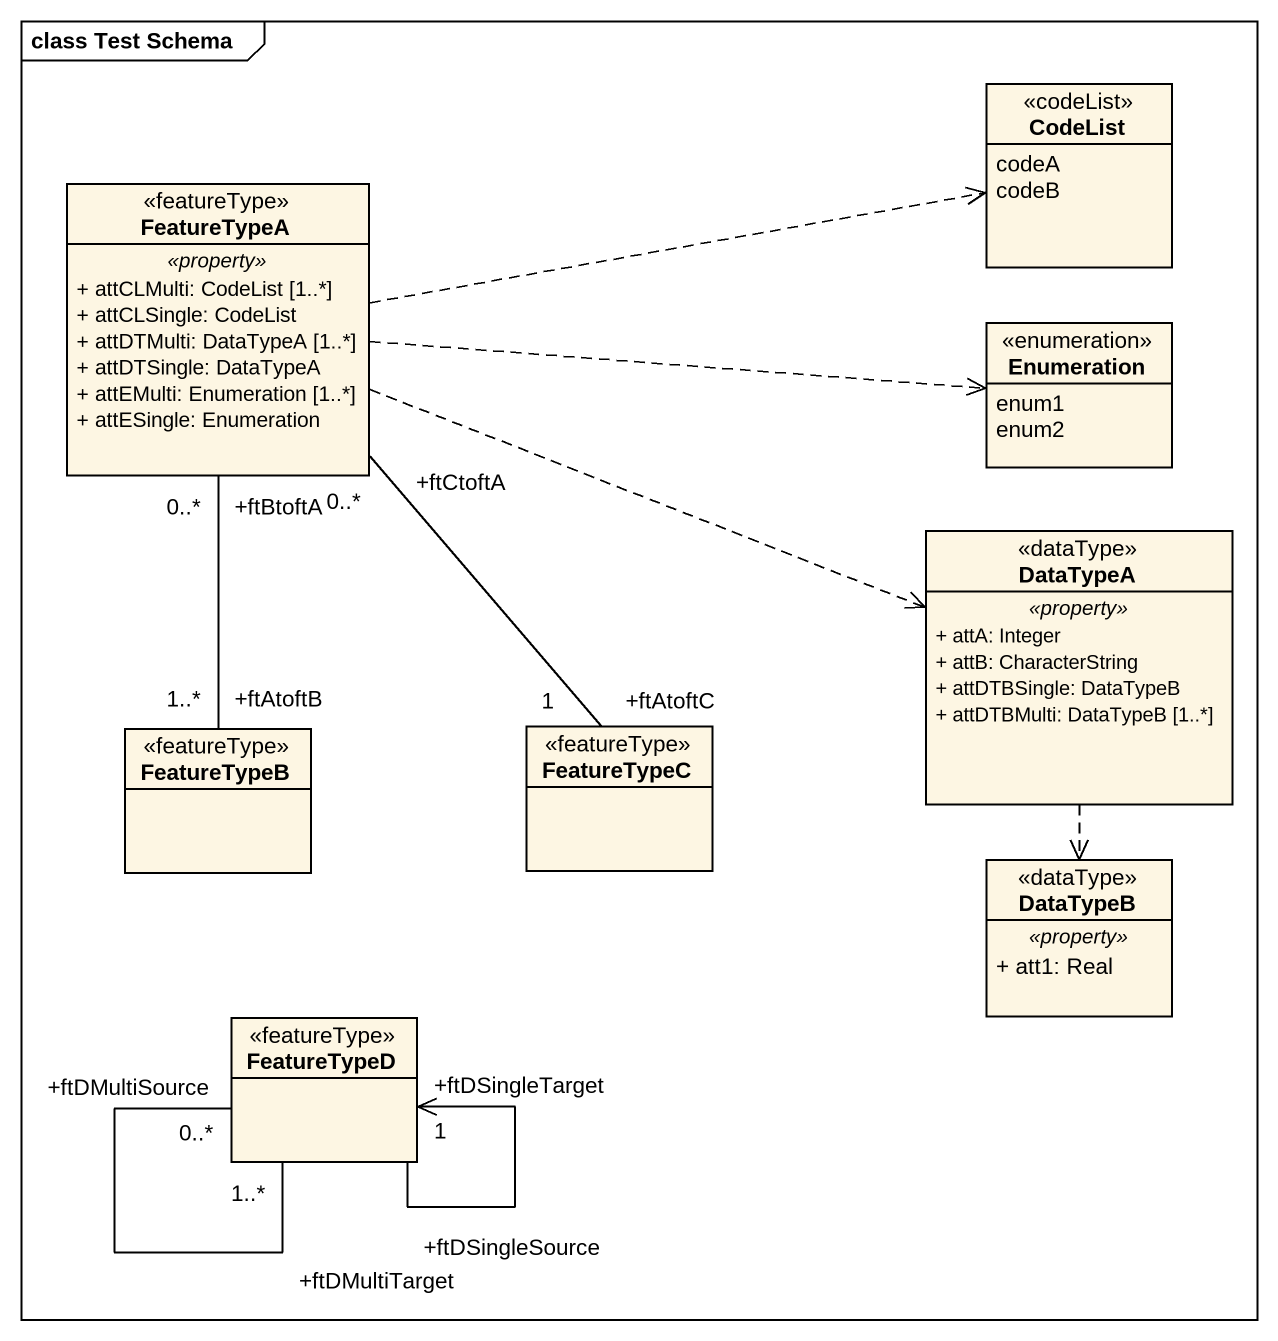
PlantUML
@startuml
mainframe class Test Schema
hide circle
hide empty members
skinparam classAttributeIconSize 0
class CodeList <<codeList>> {
  codeA
  codeB
}
class FeatureTypeA <<featureType>> {
  .. <<property>> ..
  + attCLMulti: CodeList [1..*]
  + attCLSingle: CodeList
  + attDTMulti: DataTypeA [1..*]
  + attDTSingle: DataTypeA
  + attEMulti: Enumeration [1..*]
  + attESingle: Enumeration
}
enum Enumeration {
  enum1
  enum2
}
class DataTypeA <<dataType>> {
  .. <<property>> ..
  + attA: Integer
  + attB: CharacterString
  + attDTBSingle: DataTypeB
  + attDTBMulti: DataTypeB [1..*]
}
class FeatureTypeB <<featureType>>
class FeatureTypeC <<featureType>>
class DataTypeB <<dataType>> {
  .. <<property>> ..
  + att1: Real
}
class FeatureTypeD <<featureType>>
FeatureTypeA .right.> CodeList
FeatureTypeA .right.> Enumeration
FeatureTypeA .right.> DataTypeA
FeatureTypeA "+ftBtoftA\n0..*" -- "+ftAtoftB\n1..*" FeatureTypeB
FeatureTypeA "+ftCtoftA\n0..*" -- "+ftAtoftC\n1" FeatureTypeC
DataTypeA ..> DataTypeB
FeatureTypeD "+ftDSingleSource" --> "+ftDSingleTarget\n1" FeatureTypeD
FeatureTypeD "+ftDMultiSource\n0..*" -- "+ftDMultiTarget\n1..*" FeatureTypeD
@enduml
